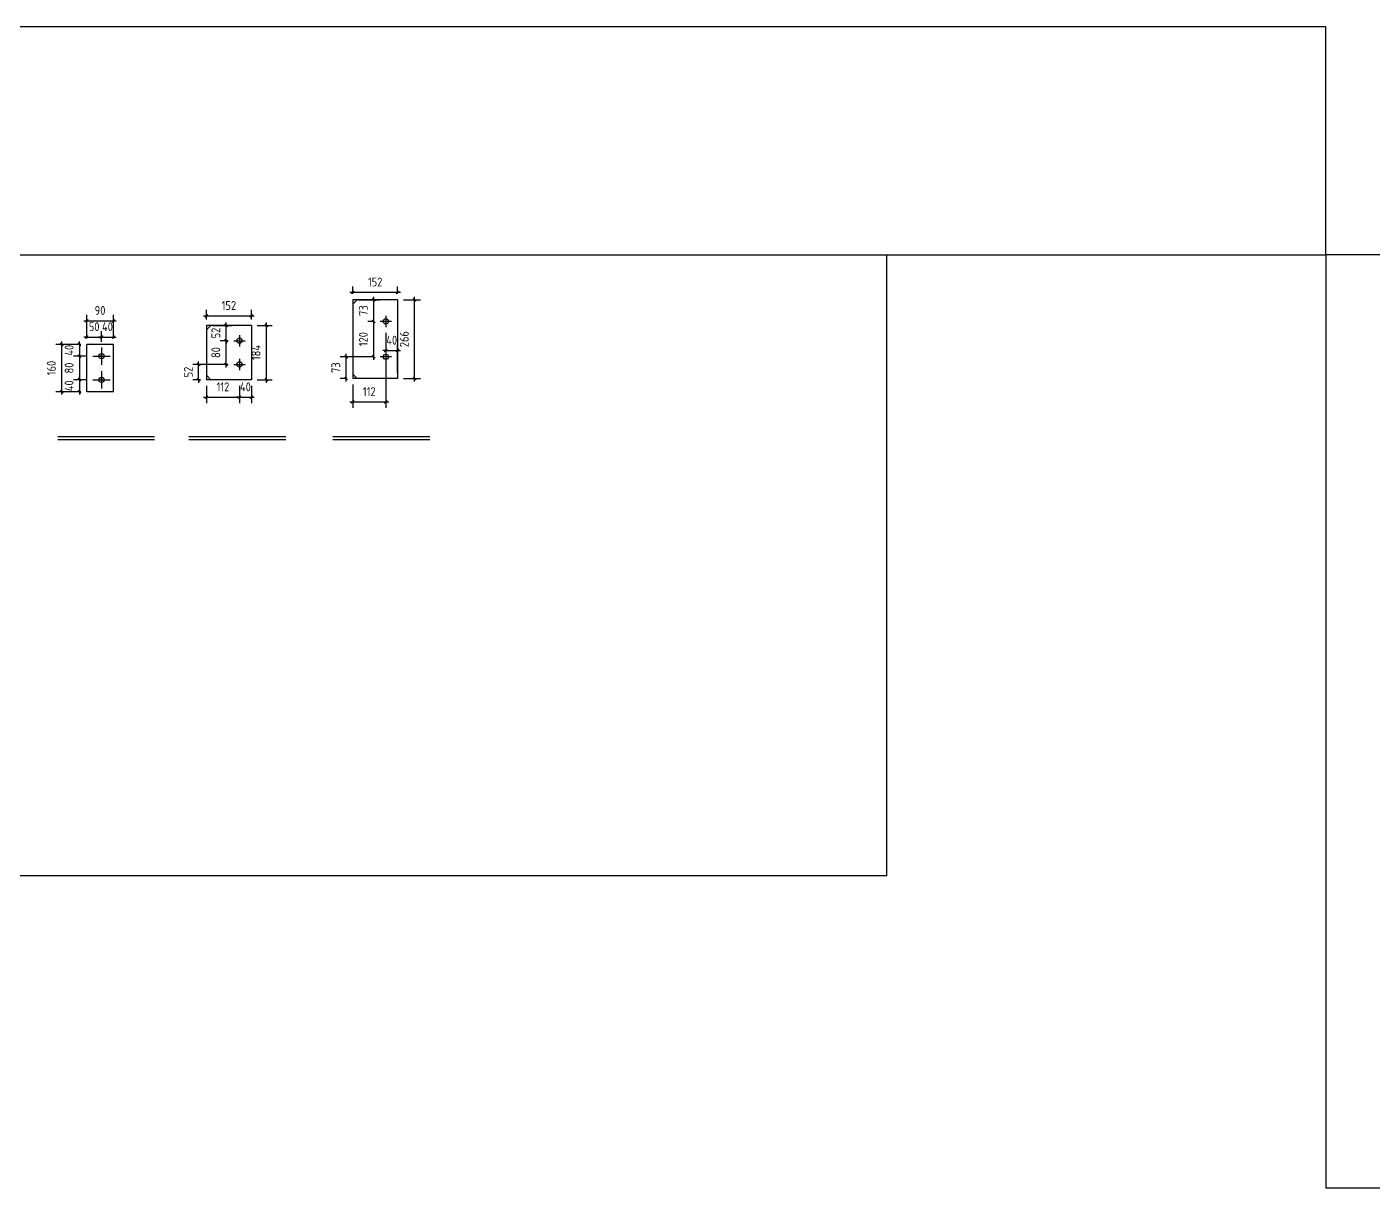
# Model space of a CAD drawing. Extents: x 102162 to 621267, y -39398 to 328893.
# Drawn here: x 290820 to 295372, y 317605 to 321528 of the extents above; entities that cross this region are included whole.
import ezdxf

# ---------------------------------------------------------------- set-up
doc = ezdxf.new("R2010")
doc.units = 0
doc.header["$LTSCALE"] = 1000
doc.header["$MEASUREMENT"] = 0
doc.styles.get("Standard").update_dxf_attribs({"font": 'gbenor.shx', "bigfont": 'gbcbig.shx'})
doc.dimstyles.get("Standard").update_dxf_attribs({"dimscale": 100, "dimtxt": 3.5, "dimasz": 1, "dimexe": 2.5, "dimexo": 3, "dimgap": 1.5, "dimtad": 1, "dimdec": 0, "dimzin": 0, "dimdsep": 46, "dimtxsty": 'Standard', "dimblk": 'ARCHTICK', "dimcen": 0.09, "dimadec": 0, "dimazin": 0, "dimtfac": 1, "dimtdec": 0, "dimtix": 1, "dimtmove": 2, "dimatfit": 3, "dimfxl": 1, "dimtolj": 1, "dimtzin": 0, "dimarcsym": 0})

# ---------------------------------------------------------------- blocks, each defined once
blk = doc.blocks.new('_ArchTick')
at = {"color": 0, "linetype": 'ByBlock', "const_width": 0.4}
blk.add_lwpolyline([(-0.5, -0.5), (0.5, 0.5)], dxfattribs=at)
blk = doc.blocks.new('*D10208')
at = {"color": 3, "lineweight": -2}
for p, q in [((291002.1, 320454.6), (290977.4, 320454.6)), ((290997.4, 320454.6), (290997.4, 320464.6)), ((290997.4, 320454.6), (290997.4, 320414.6)), ((291023.1, 320414.6), (290977.4, 320414.6)), ((290997.4, 320414.6), (290997.4, 320404.6))]:
    blk.add_line(p, q, dxfattribs=at)
at = {"layer": 'Defpoints', "color": 0}
for p in [(291022.1, 320454.6), (290997.4, 320414.6), (291043.1, 320414.6)]:
    blk.add_point(p, dxfattribs=at)
at = {"color": 3, "lineweight": -2, "xscale": 10, "yscale": 10, "zscale": 10}
for p, rotation in [((290997.4, 320454.6), 270), ((290997.4, 320414.6), 90)]:
    blk.add_blockref('_ArchTick', p, dxfattribs=dict(at, rotation=rotation))
at = {"color": 0, "insert": (290962.4, 320434.6), "char_height": 30, "attachment_point": 5, "rotation": 90}
blk.add_mtext('\\A1;40', dxfattribs=at)
blk = doc.blocks.new('*D10209')
at = {"color": 3, "lineweight": -2}
for p, q in [((291023.1, 320414.6), (290977.4, 320414.6)), ((290997.4, 320424.6), (290997.4, 320324.7)), ((291023.1, 320334.7), (290977.4, 320334.7))]:
    blk.add_line(p, q, dxfattribs=at)
at = {"layer": 'Defpoints', "color": 0}
for p in [(291043.1, 320414.6), (290997.4, 320334.7), (291043.1, 320334.7)]:
    blk.add_point(p, dxfattribs=at)
at = {"color": 3, "lineweight": -2, "xscale": 10, "yscale": 10, "zscale": 10}
for p, rotation in [((290997.4, 320414.6), 90), ((290997.4, 320334.7), 270)]:
    blk.add_blockref('_ArchTick', p, dxfattribs=dict(at, rotation=rotation))
at = {"color": 0, "insert": (290962.4, 320374.6), "char_height": 30, "attachment_point": 5, "rotation": 90}
blk.add_mtext('\\A1;80', dxfattribs=at)
blk = doc.blocks.new('*D10210')
at = {"color": 3, "lineweight": -2}
for p, q in [((291023.1, 320334.7), (290977.4, 320334.7)), ((290997.4, 320334.7), (290997.4, 320344.7)), ((290997.4, 320334.7), (290997.4, 320294.6)), ((291002.1, 320294.6), (290977.4, 320294.6)), ((290997.4, 320294.6), (290997.4, 320284.6))]:
    blk.add_line(p, q, dxfattribs=at)
at = {"layer": 'Defpoints', "color": 0}
for p in [(291043.1, 320334.7), (290997.4, 320294.6), (291022.1, 320294.6)]:
    blk.add_point(p, dxfattribs=at)
at = {"color": 3, "lineweight": -2, "xscale": 10, "yscale": 10, "zscale": 10}
for p, rotation in [((290997.4, 320334.7), 270), ((290997.4, 320294.6), 90)]:
    blk.add_blockref('_ArchTick', p, dxfattribs=dict(at, rotation=rotation))
at = {"color": 0, "insert": (290962.4, 320314.6), "char_height": 30, "attachment_point": 5, "rotation": 90}
blk.add_mtext('\\A1;40', dxfattribs=at)
blk = doc.blocks.new('*D10206')
at = {"color": 3, "lineweight": -2}
for p, q in [((291022.1, 320474.6), (291022.1, 320499.3)), ((291072.1, 320463.6), (291072.1, 320499.3)), ((291022.1, 320479.3), (291012.1, 320479.3)), ((291022.1, 320479.3), (291072.1, 320479.3)), ((291072.1, 320479.3), (291082.1, 320479.3))]:
    blk.add_line(p, q, dxfattribs=at)
at = {"layer": 'Defpoints', "color": 0}
for p in [(291022.1, 320454.6), (291072.1, 320479.3), (291072.1, 320443.6)]:
    blk.add_point(p, dxfattribs=at)
at = {"color": 3, "lineweight": -2, "xscale": 10, "yscale": 10, "zscale": 10}
blk.add_blockref('_ArchTick', (291022.1, 320479.3), dxfattribs=at)
at = {"color": 3, "lineweight": -2, "xscale": 10, "yscale": 10, "zscale": 10, "rotation": 180}
blk.add_blockref('_ArchTick', (291072.1, 320479.3), dxfattribs=at)
at = {"color": 0, "insert": (291047.1, 320514.3), "char_height": 30, "attachment_point": 5}
blk.add_mtext('\\A1;50', dxfattribs=at)
blk = doc.blocks.new('*D10207')
at = {"color": 3, "lineweight": -2}
for p, q in [((291072.1, 320463.6), (291072.1, 320499.3)), ((291112.1, 320474.6), (291112.1, 320499.3)), ((291072.1, 320479.3), (291062.1, 320479.3)), ((291072.1, 320479.3), (291112.1, 320479.3)), ((291112.1, 320479.3), (291122.1, 320479.3))]:
    blk.add_line(p, q, dxfattribs=at)
at = {"layer": 'Defpoints', "color": 0}
for p in [(291112.1, 320479.3), (291112.1, 320454.6), (291072.1, 320443.6)]:
    blk.add_point(p, dxfattribs=at)
at = {"color": 3, "lineweight": -2, "xscale": 10, "yscale": 10, "zscale": 10}
blk.add_blockref('_ArchTick', (291072.1, 320479.3), dxfattribs=at)
at = {"color": 3, "lineweight": -2, "xscale": 10, "yscale": 10, "zscale": 10, "rotation": 180}
blk.add_blockref('_ArchTick', (291112.1, 320479.3), dxfattribs=at)
at = {"color": 0, "insert": (291092.1, 320514.3), "char_height": 30, "attachment_point": 5}
blk.add_mtext('\\A1;40', dxfattribs=at)
blk = doc.blocks.new('*D10211')
at = {"color": 3, "lineweight": -2}
for p, q in [((291002.1, 320454.6), (290917.6, 320454.6)), ((290937.6, 320284.6), (290937.6, 320464.6)), ((291002.1, 320294.6), (290917.6, 320294.6))]:
    blk.add_line(p, q, dxfattribs=at)
at = {"layer": 'Defpoints', "color": 0}
for p in [(290937.6, 320454.6), (291022.1, 320454.6), (291022.1, 320294.6)]:
    blk.add_point(p, dxfattribs=at)
at = {"color": 3, "lineweight": -2, "xscale": 10, "yscale": 10, "zscale": 10}
for p, rotation in [((290937.6, 320454.6), 90), ((290937.6, 320294.6), 270)]:
    blk.add_blockref('_ArchTick', p, dxfattribs=dict(at, rotation=rotation))
at = {"color": 0, "insert": (290902.6, 320374.6), "char_height": 30, "attachment_point": 5, "rotation": 90}
blk.add_mtext('\\A1;160', dxfattribs=at)
blk = doc.blocks.new('*D10212')
at = {"color": 3, "lineweight": -2}
for p, q in [((291022.1, 320474.6), (291022.1, 320554.3)), ((291112.1, 320474.6), (291112.1, 320554.3)), ((291012.1, 320534.3), (291122.1, 320534.3))]:
    blk.add_line(p, q, dxfattribs=at)
at = {"layer": 'Defpoints', "color": 0}
for p in [(291112.1, 320534.3), (291022.1, 320454.6), (291112.1, 320454.6)]:
    blk.add_point(p, dxfattribs=at)
at = {"color": 3, "lineweight": -2, "xscale": 10, "yscale": 10, "zscale": 10, "rotation": 180}
blk.add_blockref('_ArchTick', (291022.1, 320534.3), dxfattribs=at)
at = {"color": 3, "lineweight": -2, "xscale": 10, "yscale": 10, "zscale": 10}
blk.add_blockref('_ArchTick', (291112.1, 320534.3), dxfattribs=at)
at = {"color": 0, "insert": (291067.1, 320569.3), "char_height": 30, "attachment_point": 5}
blk.add_mtext('\\A1;90', dxfattribs=at)
blk = doc.blocks.new('*D10213')
at = {"color": 3, "lineweight": -2}
for p, q in [((291598.7, 320518.9), (291649.6, 320518.9)), ((291629.6, 320324.9), (291629.6, 320528.9)), ((291598.7, 320334.9), (291649.6, 320334.9))]:
    blk.add_line(p, q, dxfattribs=at)
at = {"layer": 'Defpoints', "color": 0}
for p in [(291578.7, 320518.9), (291629.6, 320518.9), (291578.7, 320334.9)]:
    blk.add_point(p, dxfattribs=at)
at = {"color": 3, "lineweight": -2, "xscale": 10, "yscale": 10, "zscale": 10}
for p, rotation in [((291629.6, 320518.9), 90), ((291629.6, 320334.9), 270)]:
    blk.add_blockref('_ArchTick', p, dxfattribs=dict(at, rotation=rotation))
at = {"color": 0, "insert": (291594.6, 320426.9), "char_height": 30, "attachment_point": 5, "rotation": 90}
blk.add_mtext('\\A1;184', dxfattribs=at)
blk = doc.blocks.new('*D10214')
at = {"color": 3, "lineweight": -2}
for p, q in [((291426.7, 320314.9), (291426.7, 320255.9)), ((291538.7, 320314.9), (291538.7, 320255.9)), ((291416.7, 320275.9), (291548.7, 320275.9))]:
    blk.add_line(p, q, dxfattribs=at)
at = {"layer": 'Defpoints', "color": 0}
for p in [(291426.7, 320334.9), (291538.7, 320334.9), (291538.7, 320275.9)]:
    blk.add_point(p, dxfattribs=at)
at = {"color": 3, "lineweight": -2, "xscale": 10, "yscale": 10, "zscale": 10, "rotation": 180}
blk.add_blockref('_ArchTick', (291426.7, 320275.9), dxfattribs=at)
at = {"color": 3, "lineweight": -2, "xscale": 10, "yscale": 10, "zscale": 10}
blk.add_blockref('_ArchTick', (291538.7, 320275.9), dxfattribs=at)
at = {"color": 0, "insert": (291482.7, 320310.9), "char_height": 30, "attachment_point": 5}
blk.add_mtext('\\A1;112', dxfattribs=at)
blk = doc.blocks.new('*D10215')
at = {"color": 3, "lineweight": -2}
for p, q in [((291538.7, 320314.9), (291538.7, 320255.9)), ((291578.7, 320314.9), (291578.7, 320255.9)), ((291538.7, 320275.9), (291528.7, 320275.9)), ((291538.7, 320275.9), (291578.7, 320275.9)), ((291578.7, 320275.9), (291588.7, 320275.9))]:
    blk.add_line(p, q, dxfattribs=at)
at = {"layer": 'Defpoints', "color": 0}
for p in [(291538.7, 320334.9), (291578.7, 320334.9), (291578.7, 320275.9)]:
    blk.add_point(p, dxfattribs=at)
at = {"color": 3, "lineweight": -2, "xscale": 10, "yscale": 10, "zscale": 10}
blk.add_blockref('_ArchTick', (291538.7, 320275.9), dxfattribs=at)
at = {"color": 3, "lineweight": -2, "xscale": 10, "yscale": 10, "zscale": 10, "rotation": 180}
blk.add_blockref('_ArchTick', (291578.7, 320275.9), dxfattribs=at)
at = {"color": 0, "insert": (291558.7, 320310.9), "char_height": 30, "attachment_point": 5}
blk.add_mtext('\\A1;40', dxfattribs=at)
blk = doc.blocks.new('*D10216')
at = {"color": 3, "lineweight": -2}
for p, q in [((291499.7, 320386.9), (291380.5, 320386.9)), ((291400.5, 320386.9), (291400.5, 320396.9)), ((291400.5, 320334.9), (291400.5, 320386.9)), ((291406.7, 320334.9), (291380.5, 320334.9)), ((291400.5, 320334.9), (291400.5, 320324.9))]:
    blk.add_line(p, q, dxfattribs=at)
at = {"layer": 'Defpoints', "color": 0}
for p in [(291400.5, 320386.9), (291519.7, 320386.9), (291426.7, 320334.9)]:
    blk.add_point(p, dxfattribs=at)
at = {"color": 3, "lineweight": -2, "xscale": 10, "yscale": 10, "zscale": 10}
for p, rotation in [((291400.5, 320386.9), 270), ((291400.5, 320334.9), 90)]:
    blk.add_blockref('_ArchTick', p, dxfattribs=dict(at, rotation=rotation))
at = {"color": 0, "insert": (291365.5, 320360.9), "char_height": 30, "attachment_point": 5, "rotation": 90}
blk.add_mtext('\\A1;52', dxfattribs=at)
blk = doc.blocks.new('*D10217')
at = {"color": 3, "lineweight": -2}
for p, q in [((291499.7, 320466.9), (291473.5, 320466.9)), ((291493.5, 320376.9), (291493.5, 320476.9)), ((291499.7, 320386.9), (291473.5, 320386.9))]:
    blk.add_line(p, q, dxfattribs=at)
at = {"layer": 'Defpoints', "color": 0}
for p in [(291493.5, 320466.9), (291519.7, 320466.9), (291519.7, 320386.9)]:
    blk.add_point(p, dxfattribs=at)
at = {"color": 3, "lineweight": -2, "xscale": 10, "yscale": 10, "zscale": 10}
for p, rotation in [((291493.5, 320466.9), 90), ((291493.5, 320386.9), 270)]:
    blk.add_blockref('_ArchTick', p, dxfattribs=dict(at, rotation=rotation))
at = {"color": 0, "insert": (291458.5, 320426.9), "char_height": 30, "attachment_point": 5, "rotation": 90}
blk.add_mtext('\\A1;80', dxfattribs=at)
blk = doc.blocks.new('*D10218')
at = {"color": 3, "lineweight": -2}
for p, q in [((291446.7, 320518.9), (291513.5, 320518.9)), ((291493.5, 320518.9), (291493.5, 320528.9)), ((291493.5, 320466.9), (291493.5, 320518.9)), ((291499.7, 320466.9), (291473.5, 320466.9)), ((291493.5, 320466.9), (291493.5, 320456.9))]:
    blk.add_line(p, q, dxfattribs=at)
at = {"layer": 'Defpoints', "color": 0}
for p in [(291426.7, 320518.9), (291493.5, 320518.9), (291519.7, 320466.9)]:
    blk.add_point(p, dxfattribs=at)
at = {"color": 3, "lineweight": -2, "xscale": 10, "yscale": 10, "zscale": 10}
for p, rotation in [((291493.5, 320518.9), 270), ((291493.5, 320466.9), 90)]:
    blk.add_blockref('_ArchTick', p, dxfattribs=dict(at, rotation=rotation))
at = {"color": 0, "insert": (291458.5, 320492.9), "char_height": 30, "attachment_point": 5, "rotation": 90}
blk.add_mtext('\\A1;52', dxfattribs=at)
blk = doc.blocks.new('*D10219')
at = {"color": 3, "lineweight": -2}
for p, q in [((291416.7, 320551), (291588.7, 320551)), ((291426.7, 320538.9), (291426.7, 320571)), ((291578.7, 320538.9), (291578.7, 320571))]:
    blk.add_line(p, q, dxfattribs=at)
at = {"layer": 'Defpoints', "color": 0}
for p in [(291578.7, 320551), (291426.7, 320518.9), (291578.7, 320518.9)]:
    blk.add_point(p, dxfattribs=at)
at = {"color": 3, "lineweight": -2, "xscale": 10, "yscale": 10, "zscale": 10, "rotation": 180}
blk.add_blockref('_ArchTick', (291426.7, 320551), dxfattribs=at)
at = {"color": 3, "lineweight": -2, "xscale": 10, "yscale": 10, "zscale": 10}
blk.add_blockref('_ArchTick', (291578.7, 320551), dxfattribs=at)
at = {"color": 0, "insert": (291502.7, 320586), "char_height": 30, "attachment_point": 5}
blk.add_mtext('\\A1;152', dxfattribs=at)
blk = doc.blocks.new('*D10220')
at = {"color": 3, "lineweight": -2}
for p, q in [((292033.3, 320493.3), (292033.3, 320239.8)), ((291921.3, 320319.3), (291921.3, 320239.8)), ((291911.3, 320259.8), (292043.3, 320259.8))]:
    blk.add_line(p, q, dxfattribs=at)
at = {"layer": 'Defpoints', "color": 0}
for p in [(292033.3, 320513.3), (291921.3, 320339.3), (292033.3, 320259.8)]:
    blk.add_point(p, dxfattribs=at)
at = {"color": 3, "lineweight": -2, "xscale": 10, "yscale": 10, "zscale": 10, "rotation": 180}
blk.add_blockref('_ArchTick', (291921.3, 320259.8), dxfattribs=at)
at = {"color": 3, "lineweight": -2, "xscale": 10, "yscale": 10, "zscale": 10}
blk.add_blockref('_ArchTick', (292033.3, 320259.8), dxfattribs=at)
at = {"color": 0, "insert": (291977.3, 320294.8), "char_height": 30, "attachment_point": 5}
blk.add_mtext('\\A1;112', dxfattribs=at)
blk = doc.blocks.new('*D10221')
at = {"color": 3, "lineweight": -2}
for p, q in [((292033.3, 320493.3), (292033.3, 320413.8)), ((292073.3, 320359.3), (292073.3, 320453.8)), ((292033.3, 320433.8), (292023.3, 320433.8)), ((292033.3, 320433.8), (292073.3, 320433.8)), ((292073.3, 320433.8), (292083.3, 320433.8))]:
    blk.add_line(p, q, dxfattribs=at)
at = {"layer": 'Defpoints', "color": 0}
for p in [(292033.3, 320513.3), (292073.3, 320433.8), (292073.3, 320339.3)]:
    blk.add_point(p, dxfattribs=at)
at = {"color": 3, "lineweight": -2, "xscale": 10, "yscale": 10, "zscale": 10}
blk.add_blockref('_ArchTick', (292033.3, 320433.8), dxfattribs=at)
at = {"color": 3, "lineweight": -2, "xscale": 10, "yscale": 10, "zscale": 10, "rotation": 180}
blk.add_blockref('_ArchTick', (292073.3, 320433.8), dxfattribs=at)
at = {"color": 0, "insert": (292053.3, 320468.8), "char_height": 30, "attachment_point": 5}
blk.add_mtext('\\A1;40', dxfattribs=at)
blk = doc.blocks.new('*D10222')
at = {"color": 3, "lineweight": -2}
for p, q in [((291994.3, 320412.3), (291879.4, 320412.3)), ((291899.4, 320329.3), (291899.4, 320422.3)), ((291901.3, 320339.3), (291879.4, 320339.3))]:
    blk.add_line(p, q, dxfattribs=at)
at = {"layer": 'Defpoints', "color": 0}
for p in [(291899.4, 320412.3), (292014.3, 320412.3), (291921.3, 320339.3)]:
    blk.add_point(p, dxfattribs=at)
at = {"color": 3, "lineweight": -2, "xscale": 10, "yscale": 10, "zscale": 10}
for p, rotation in [((291899.4, 320412.3), 90), ((291899.4, 320339.3), 270)]:
    blk.add_blockref('_ArchTick', p, dxfattribs=dict(at, rotation=rotation))
at = {"color": 0, "insert": (291864.4, 320375.8), "char_height": 30, "attachment_point": 5, "rotation": 90}
blk.add_mtext('\\A1;73', dxfattribs=at)
blk = doc.blocks.new('*D10223')
at = {"color": 3, "lineweight": -2}
for p, q in [((291992.4, 320402.3), (291992.4, 320542.3)), ((291994.3, 320532.3), (291972.4, 320532.3)), ((291994.3, 320412.3), (291972.4, 320412.3))]:
    blk.add_line(p, q, dxfattribs=at)
at = {"layer": 'Defpoints', "color": 0}
for p in [(291992.4, 320532.3), (292014.3, 320532.3), (292014.3, 320412.3)]:
    blk.add_point(p, dxfattribs=at)
at = {"color": 3, "lineweight": -2, "xscale": 10, "yscale": 10, "zscale": 10}
for p, rotation in [((291992.4, 320532.3), 90), ((291992.4, 320412.3), 270)]:
    blk.add_blockref('_ArchTick', p, dxfattribs=dict(at, rotation=rotation))
at = {"color": 0, "insert": (291957.4, 320472.3), "char_height": 30, "attachment_point": 5, "rotation": 90}
blk.add_mtext('\\A1;120', dxfattribs=at)
blk = doc.blocks.new('*D10224')
at = {"color": 3, "lineweight": -2}
for p, q in [((291941.3, 320605.3), (292012.4, 320605.3)), ((291992.4, 320522.3), (291992.4, 320615.3)), ((291994.3, 320532.3), (291972.4, 320532.3))]:
    blk.add_line(p, q, dxfattribs=at)
at = {"layer": 'Defpoints', "color": 0}
for p in [(291921.3, 320605.3), (291992.4, 320605.3), (292014.3, 320532.3)]:
    blk.add_point(p, dxfattribs=at)
at = {"color": 3, "lineweight": -2, "xscale": 10, "yscale": 10, "zscale": 10}
for p, rotation in [((291992.4, 320605.3), 90), ((291992.4, 320532.3), 270)]:
    blk.add_blockref('_ArchTick', p, dxfattribs=dict(at, rotation=rotation))
at = {"color": 0, "insert": (291957.4, 320568.8), "char_height": 30, "attachment_point": 5, "rotation": 90}
blk.add_mtext('\\A1;73', dxfattribs=at)
blk = doc.blocks.new('*D10225')
at = {"color": 3, "lineweight": -2}
for p, q in [((291921.3, 320625.3), (291921.3, 320650.4)), ((292073.3, 320625.3), (292073.3, 320650.4)), ((292083.3, 320630.4), (291911.3, 320630.4))]:
    blk.add_line(p, q, dxfattribs=at)
at = {"layer": 'Defpoints', "color": 0}
for p in [(291921.3, 320630.4), (291921.3, 320605.3), (292073.3, 320605.3)]:
    blk.add_point(p, dxfattribs=at)
at = {"color": 3, "lineweight": -2, "xscale": 10, "yscale": 10, "zscale": 10, "rotation": 180}
blk.add_blockref('_ArchTick', (291921.3, 320630.4), dxfattribs=at)
at = {"color": 3, "lineweight": -2, "xscale": 10, "yscale": 10, "zscale": 10}
blk.add_blockref('_ArchTick', (292073.3, 320630.4), dxfattribs=at)
at = {"color": 0, "insert": (291997.3, 320665.4), "char_height": 30, "attachment_point": 5}
blk.add_mtext('\\A1;152', dxfattribs=at)
blk = doc.blocks.new('*D10226')
at = {"color": 3, "lineweight": -2}
for p, q in [((292093.3, 320605.3), (292150.7, 320605.3)), ((292130.7, 320329.3), (292130.7, 320615.3)), ((292093.3, 320339.3), (292150.7, 320339.3))]:
    blk.add_line(p, q, dxfattribs=at)
at = {"layer": 'Defpoints', "color": 0}
for p in [(292073.3, 320605.3), (292130.7, 320605.3), (292073.3, 320339.3)]:
    blk.add_point(p, dxfattribs=at)
at = {"color": 3, "lineweight": -2, "xscale": 10, "yscale": 10, "zscale": 10}
for p, rotation in [((292130.7, 320605.3), 90), ((292130.7, 320339.3), 270)]:
    blk.add_blockref('_ArchTick', p, dxfattribs=dict(at, rotation=rotation))
at = {"color": 0, "insert": (292095.7, 320472.3), "char_height": 30, "attachment_point": 5, "rotation": 90}
blk.add_mtext('\\A1;266', dxfattribs=at)

msp = doc.modelspace()

# ---------------------------------------------------------------- linework, layer by layer
for p, q in [((292073.3, 320605.3), (291921.3, 320605.3)), ((291921.3, 320605.3), (291921.3, 320339.3)), ((291936.3, 320605.3), (291921.3, 320590.3)), ((292073.3, 320605.3), (292073.3, 320339.3)), ((292033.3, 320551.3), (292033.3, 320513.3)), ((291578.7, 320518.9), (291426.7, 320518.9)), ((291426.7, 320518.9), (291426.7, 320334.9)), ((291441.7, 320518.9), (291426.7, 320503.9)), ((291578.7, 320518.9), (291578.7, 320334.9)), ((292052.3, 320532.3), (292014.3, 320532.3)), ((291022.1, 320294.6), (291022.1, 320454.6)), ((291112.1, 320454.6), (291022.1, 320454.6)), ((291112.1, 320294.6), (291112.1, 320454.6)), ((291519.7, 320466.9), (291557.7, 320466.9)), ((291538.7, 320485.9), (291538.7, 320447.9)), ((291043.1, 320414.6), (291101.1, 320414.6)), ((291072.1, 320414.6), (291063.1, 320414.6)), ((291072.1, 320443.6), (291072.1, 320385.6)), ((291072.1, 320414.6), (291072.1, 320423.6)), ((291538.7, 320405.9), (291538.7, 320367.9)), ((292052.3, 320412.3), (292014.3, 320412.3)), ((292033.3, 320431.3), (292033.3, 320393.3)), ((291072.1, 320363.7), (291072.1, 320305.7)), ((291519.7, 320386.9), (291557.7, 320386.9)), ((291043.1, 320334.7), (291101.1, 320334.7)), ((291072.1, 320334.6), (291072.1, 320343.6)), ((291072.1, 320343.6), (291072.1, 320325.6)), ((291426.7, 320349.9), (291441.7, 320334.9)), ((291578.7, 320334.9), (291426.7, 320334.9)), ((291921.3, 320354.3), (291936.3, 320339.3)), ((292073.3, 320339.3), (291921.3, 320339.3)), ((291112.1, 320294.6), (291022.1, 320294.6)), ((290923.8, 320143.4), (291251.5, 320143.4)), ((290923.8, 320133.4), (291251.5, 320133.4)), ((291367.4, 320143.4), (291695.2, 320143.4)), ((291367.4, 320133.4), (291695.2, 320133.4)), ((291854.2, 320143.4), (292181.9, 320143.4)), ((291854.2, 320133.4), (292181.9, 320133.4))]:
    msp.add_line(p, q)
for points in [[(290756.7, 320757.4), (295211.7, 320757.4), (295211.7, 321528.2), (290756.7, 321528.2)], [(290756.7, 320757.4), (293726.7, 320757.4), (293726.7, 318657.4), (290756.7, 318657.4)], [(295211.7, 317601.7), (324911.7, 317601.7), (324911.7, 320757.4), (295211.7, 320757.4)]]:
    msp.add_lwpolyline(points, close=True)
for centre in [(292033.3, 320532.3), (291538.7, 320466.9), (291072.1, 320414.6), (292033.3, 320412.3), (291538.7, 320386.9), (291072.1, 320334.6)]:
    msp.add_circle(centre, 9)

# ---------------------------------------------------------------- dimensions: what is measured, and where the dimension line sits
for p1, p2, distance, picture, middle in [((292073.3, 320605.3), (291921.3, 320605.3), -25.2, '*D10225', (291997.3, 320665.4)), ((291426.7, 320518.9), (291578.7, 320518.9), 32, '*D10219', (291502.7, 320586)), ((292073.3, 320339.3), (292073.3, 320605.3), -57.4, '*D10226', (292095.7, 320472.3)), ((291578.7, 320334.9), (291578.7, 320518.9), -50.8, '*D10213', (291594.6, 320426.9)), ((291022.1, 320294.6), (291022.1, 320454.6), 84.5, '*D10211', (290902.6, 320374.6))]:
    dim = msp.add_aligned_dim(p1=p1, p2=p2, distance=distance, dimstyle='Standard', override={"dimtxt": 0.3, "dimasz": 0.1, "dimexe": 0.2, "dimexo": 0.2, "dimgap": 0.2, "dimdle": 0.1, "dimclrd": 3, "dimclre": 3})
    dim.commit()
    dim.dimension.update_dxf_attribs({"geometry": picture, "text_midpoint": middle})
for base, p1, p2, picture, middle in [((291112.1, 320534.3), (291022.1, 320454.6), (291112.1, 320454.6), '*D10212', (291067.1, 320569.3)), ((291072.1, 320479.3), (291022.1, 320454.6), (291072.1, 320443.6), '*D10206', (291047.1, 320514.3)), ((291112.1, 320479.3), (291072.1, 320443.6), (291112.1, 320454.6), '*D10207', (291092.1, 320514.3)), ((292033.3, 320259.8), (291921.3, 320339.3), (292033.3, 320513.3), '*D10220', (291977.3, 320294.8)), ((292073.3, 320433.8), (292033.3, 320513.3), (292073.3, 320339.3), '*D10221', (292053.3, 320468.8)), ((291538.7, 320275.9), (291426.7, 320334.9), (291538.7, 320334.9), '*D10214', (291482.7, 320310.9)), ((291578.7, 320275.9), (291538.7, 320334.9), (291578.7, 320334.9), '*D10215', (291558.7, 320310.9))]:
    dim = msp.add_linear_dim(base=base, p1=p1, p2=p2, dimstyle='Standard', override={"dimtxt": 0.3, "dimasz": 0.1, "dimexe": 0.2, "dimexo": 0.2, "dimgap": 0.2, "dimdle": 0.1, "dimclrd": 3, "dimclre": 3})
    dim.commit()
    dim.dimension.update_dxf_attribs({"geometry": picture, "text_midpoint": middle})
for base, p1, p2, picture, middle in [((291992.4, 320605.3), (292014.3, 320532.3), (291921.3, 320605.3), '*D10224', (291957.4, 320568.8)), ((291992.4, 320532.3), (292014.3, 320412.3), (292014.3, 320532.3), '*D10223', (291957.4, 320472.3)), ((291493.5, 320518.9), (291519.7, 320466.9), (291426.7, 320518.9), '*D10218', (291458.5, 320492.9)), ((290997.4, 320414.6), (291022.1, 320454.6), (291043.1, 320414.6), '*D10208', (290962.4, 320434.6)), ((291493.5, 320466.9), (291519.7, 320386.9), (291519.7, 320466.9), '*D10217', (291458.5, 320426.9)), ((290997.4, 320334.7), (291043.1, 320414.6), (291043.1, 320334.7), '*D10209', (290962.4, 320374.6)), ((291899.4, 320412.3), (291921.3, 320339.3), (292014.3, 320412.3), '*D10222', (291864.4, 320375.8)), ((291400.5, 320386.9), (291426.7, 320334.9), (291519.7, 320386.9), '*D10216', (291365.5, 320360.9)), ((290997.4, 320294.6), (291043.1, 320334.7), (291022.1, 320294.6), '*D10210', (290962.4, 320314.6))]:
    dim = msp.add_linear_dim(base=base, p1=p1, p2=p2, angle=90, dimstyle='Standard', override={"dimtxt": 0.3, "dimasz": 0.1, "dimexe": 0.2, "dimexo": 0.2, "dimgap": 0.2, "dimdle": 0.1, "dimclrd": 3, "dimclre": 3})
    dim.commit()
    dim.dimension.update_dxf_attribs({"geometry": picture, "text_midpoint": middle})

doc.saveas('drawing.dxf')
